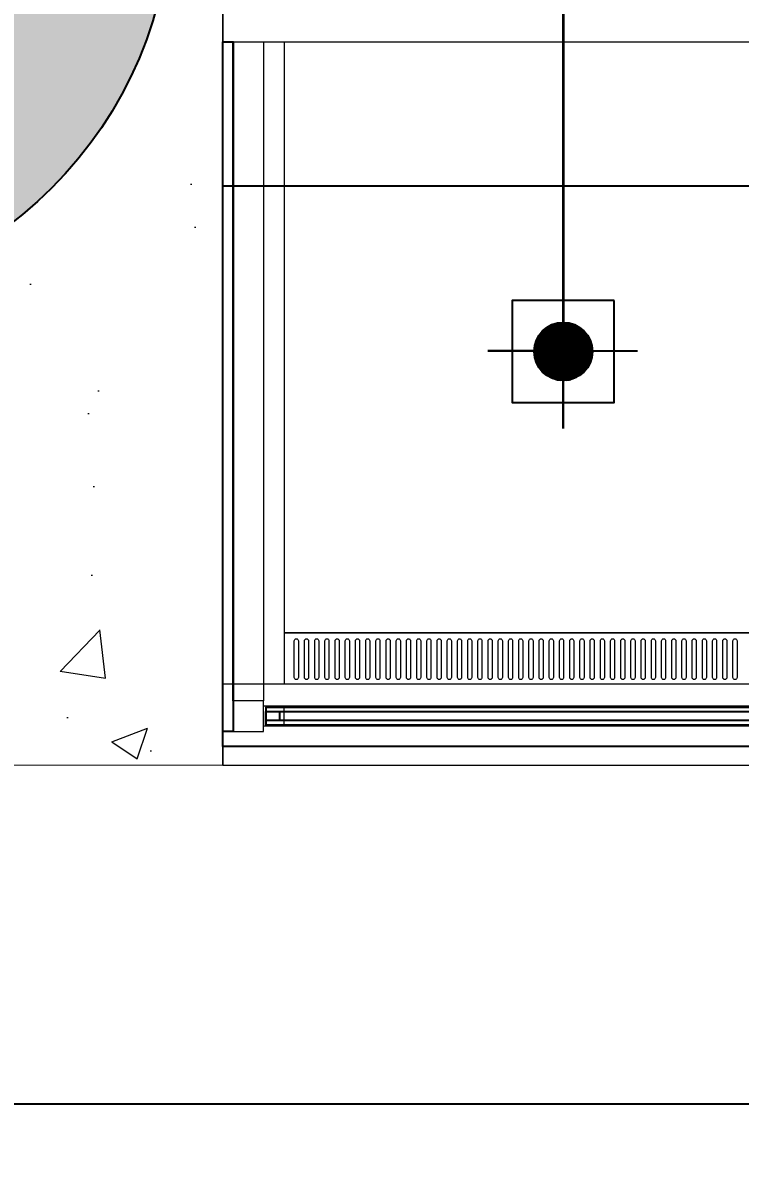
# Model space of a CAD drawing. Header units: centimetres. Extents: x -72470 to -43129, y -18750 to -16337.
# Drawn here: x -55102.7 to -55032.4, y -17343.7 to -17231.5 of the extents above; entities that cross this region are included whole.
import ezdxf

# ---------------------------------------------------------------- set-up
doc = ezdxf.new("R2010")
doc.units = ezdxf.units.CM
doc.header["$MEASUREMENT"] = 0
doc.linetypes.add('DUZ', pattern=[0])
doc.layers.get('0').update_dxf_attribs({"linetype": 'DUZ', "lineweight": 0})
doc.layers.get('Defpoints').update_dxf_attribs({"lineweight": 0})
for name, color, linetype in [('-DWG_ANA', 7, 'Continuous'), ('11-021_500-BLOK B-str_zemin_kat$0$2DKOLON', 4, 'Continuous'), ('11-021_500-BLOK B-str_zemin_kat$0$2DTARAMA1', 253, 'Continuous'), ('CAM', 4, 'Continuous')]:
    doc.layers.add(name, color=color, linetype=linetype)
for name, color, linetype, lineweight in [('ELK', 1, 'Continuous', 35), ('M-OLCU-IC', 155, 'Continuous', 0), ('TEFRIS', 30, 'Continuous', 9)]:
    doc.layers.add(name, color=color, linetype=linetype, lineweight=lineweight)
doc.styles.add('ARIAL', font='arial.ttf', dxfattribs={"width": 0.6})
doc.dimstyles.new('E_100', dxfattribs={"dimtxt": 10, "dimasz": 10, "dimexe": 5, "dimexo": 30, "dimgap": 3, "dimtad": 1, "dimtoh": 1, "dimdec": 0, "dimzin": 12, "dimdsep": 46, "dimtxsty": 'ARIAL', "dimblk": 'OBLIQUE', "dimcen": 5, "dimdle": 1, "dimclrt": 256, "dimadec": 0, "dimazin": 3, "dimtfac": 1, "dimtdec": 0, "dimtofl": 0, "dimtmove": 2, "dimatfit": 3, "dimldrblk": 'OBLIQUE', "dimfxl": 5, "dimtolj": 1, "dimtzin": 0, "dimarcsym": 0})

# ---------------------------------------------------------------- blocks, each defined once
blk = doc.blocks.new('_OBLIQUE')
at = {"layer": 'M-OLCU-IC', "linetype": 'ByBlock'}
for p, q in [((-0.5, -0.5), (0.5, 0.5)), ((0, 0), (0, 0))]:
    blk.add_line(p, q, dxfattribs=at)
blk = doc.blocks.new('*D90')
at = {"color": 0, "linetype": 'Continuous', "lineweight": -2, "transparency": 16777216}
for p, q in [((-55371.23390606668, -17334.34602291379), (-55371.23390606668, -17342.56599142592)), ((-53448.18576918088, -17334.34602291568), (-53448.18576918088, -17342.56599142592)), ((-55372.23390606668, -17337.56599142592), (-53447.18576918088, -17337.56599142592))]:
    blk.add_line(p, q, dxfattribs=at)
at = {"layer": 'Defpoints', "color": 0, "linetype": 'Continuous', "transparency": 16777216}
for p in [(-55371.23390606668, -17304.34602291379), (-53448.18576918088, -17304.34602291568), (-53448.18576918088, -17337.56599142592)]:
    blk.add_point(p, dxfattribs=at)
at = {"color": 0, "linetype": 'Continuous', "lineweight": -2, "transparency": 16777216, "xscale": 10, "yscale": 10, "zscale": 10, "rotation": 180}
blk.add_blockref('_OBLIQUE', (-55371.23390606668, -17337.56599142592), dxfattribs=at)
at = {"color": 0, "linetype": 'Continuous', "lineweight": -2, "transparency": 16777216, "xscale": 10, "yscale": 10, "zscale": 10}
blk.add_blockref('_OBLIQUE', (-53448.18576918088, -17337.56599142592), dxfattribs=at)
at = {"linetype": 'Continuous', "transparency": 16777216, "insert": (-54409.70983762378, -17329.4568509075), "char_height": 10, "attachment_point": 5, "style": 'ARIAL'}
blk.add_mtext('\\A1;1923', dxfattribs=at)
blk = doc.blocks.new('A$C611F6802')
at = {"layer": '-DWG_ANA'}
h = blk.add_hatch(dxfattribs=at)
h.set_pattern_fill('ANSI31', color=1, style=0)
h.set_pattern_definition([(45, (-55670.14020227872, -22065.11067284289), (-0.08838834764831843, 0.08838834764831845), [])])
h.paths.add_polyline_path([(4.423971784401617, 7.700424825947266, 1), (10.13888412773802, 7.700424825947266, 1)])
at = {"layer": '-DWG_ANA', "color": 1}
for p, q in [((7.28142795606982, 7.700424825947266), (7.28142795606982, 15.25836134111159)), ((7.28142795606982, 15.25836134111159), (7.28142795606982, 0)), ((7.28142795606982, 7.629180670555797), (0, 7.629180670555797)), ((7.28142795606982, 7.629180670555797), (14.67722620816494, 7.629180670555797)), ((14.67722620816494, 7.629180670555797), (7.28142795606982, 7.629180670555797))]:
    blk.add_line(p, q, dxfattribs=at)
blk.add_lwpolyline([(2.28142795606982, 2.700424825947266), (12.28142795606982, 2.700424825947266), (12.28142795606982, 12.70042482594727), (2.28142795606982, 12.70042482594727)], close=True, dxfattribs=at)
blk.add_circle((7.28142795606982, 7.700424825947266), 2.857456171668203, dxfattribs=at)

msp = doc.modelspace()

# ---------------------------------------------------------------- hatches: boundary and pattern name
h = msp.add_hatch()
h.set_pattern_fill('AR-CONC', color=256, scale=5)
h.set_pattern_definition([(49.99999999999999, (7654.626546806365, -12), (35.86300913003767, -3.137606749129755), [3.75, -41.25]), (355, (7654.626546806365, -12), (-6.937566680650001, 37.60960668500059), [3, -33]), (100.45144446, (7657.615130856365, -12.2614672), (28.9254423363556, 34.47199954843147), [3.187009599999998, -35.05710559999998]), (46.18420000000001, (7654.626546806365, -2), (53.36206653357862, -8.275964039653827), [5.625, -61.875]), (96.63563549, (7659.073384056364, -2.68966535), (46.73309728371142, 48.70593003872752), [4.7805171, -52.58568799999999]), (351.1841639899999, (7654.626546806365, -2), (46.73309725273866, 48.70593001349951), [4.5, -49.50000005]), (21, (7659.626546806365, -4.5), (29.84535260592308, -20.13094453326694), [3.75, -41.25]), (326.0000000000001, (7659.626546806365, -4.5), (12.16576659607909, 36.25750225234265), [3, -33]), (71.45144474, (7662.113659506364, -6.1775787), (42.01111883649855, 16.12655764031769), [3.1870095, -35.0571056]), (37.50000000000001, (7654.626546806365, -12), (0.6079927658645334, 16.64469269156557), [0, -32.59999999999999, 0, -33.5, 0, -33.125]), (7.499999999999999, (7654.626546806365, -12), (13.15347687210743, 19.72058559411801), [0, -19.1, 0, -31.85, 0, -12.625]), (327.5, (7643.476546806365, -12), (26.69112180862045, -1.127743586718988), [0, -12.5, 0, -39, 0, -51.75]), (317.5, (7638.476546806365, -12), (29.15930846711931, 5.005249116615886), [0, -16.25, 0, -25.9, 0, -36.75])])
edge = h.paths.add_edge_path(flags=17)
edge.add_spline(control_points=[(-55345.97122456168, -17224.93781082943), (-55344.78709328286, -17224.76911803876), (-55320.69917457459, -17221.53683973845), (-55292.15312185504, -17221.80891537102), (-55271.23217022858, -17217.42716224168)], knot_values=[145.1238663494258, 145.1238663494258, 145.1238663494258, 145.1238663494258, 148.1754165940361, 206.6461398008984, 206.6461398008984, 206.6461398008984, 206.6461398008984], degree=3, periodic=0)
edge.add_line((-55271.23217022858, -17217.42716224168), (-55271.23217022858, -17204.34602291379))
edge.add_line((-55271.23217022858, -17204.34602291379), (-55277.88643318612, -17204.34602291379))
edge.add_arc((-55297.46401785044, -17194.31017822033), 21.99999999999724, 207.140545782196, 332.85945421780394, ccw=False)
edge.add_line((-55317.04160251476, -17204.34602291379), (-55325.54985043666, -17204.34602291379))
edge.add_arc((-55345.12743510098, -17194.31017822033), 21.99999999999724, 207.140545782196, 332.85945421780394, ccw=False)
edge.add_line((-55364.7050197653, -17204.34602291379), (-55371.23390606667, -17204.34602291379))
edge.add_line((-55371.23390606667, -17204.34602291379), (-55371.23390606667, -17224.93781082944))
edge.add_line((-55371.23390606667, -17224.93781082944), (-55345.9712245617, -17224.93781082944))
edge = h.paths.add_edge_path(flags=16)
edge.add_spline(control_points=[(-55271.23217022858, -17217.42716224168), (-55292.15312185504, -17221.80891537102), (-55320.69917457459, -17221.53683973845), (-55344.78709328286, -17224.76911803876), (-55345.97122456168, -17224.93781082943)], knot_values=[145.1238663494258, 145.1238663494258, 145.1238663494258, 145.1238663494258, 203.5945895562882, 206.6461398008984, 206.6461398008984, 206.6461398008984, 206.6461398008984], degree=3, periodic=0)
edge.add_line((-55345.9712245617, -17224.93781082944), (-55271.23217022858, -17224.93781082944))
edge.add_line((-55271.23217022858, -17224.93781082944), (-55271.23217022858, -17217.42716224168))
edge = h.paths.add_edge_path()
edge.add_spline(control_points=[(-55243.73908489585, -17204.34602291372), (-55249.7639979133, -17211.07082708653), (-55259.52608499799, -17214.97540113121), (-55271.23217022858, -17217.42716224168)], knot_values=[112.4072250811205, 112.4072250811205, 112.4072250811205, 112.4072250811205, 145.1238663494258, 145.1238663494258, 145.1238663494258, 145.1238663494258], degree=3, periodic=0)
edge.add_line((-55271.23217022858, -17217.42716224168), (-55271.23217022858, -17224.93781082944))
edge.add_line((-55271.23217022858, -17224.93781082944), (-55345.9712245617, -17224.93781082944))
edge.add_spline(control_points=[(-55345.97122456168, -17224.93781082943), (-55354.95873390898, -17226.21818240657), (-55363.33287915633, -17227.98069402044), (-55371.23390606666, -17230.11510430332)], knot_values=[206.6461398008984, 206.6461398008984, 206.6461398008984, 206.6461398008984, 229.8072848849088, 229.8072848849088, 229.8072848849088, 229.8072848849088], degree=3, periodic=0)
edge.add_line((-55371.23390606667, -17230.11510430332), (-55371.23390606667, -17304.34602291379))
edge.add_line((-55371.23390606667, -17304.34602291379), (-55083.11687720778, -17304.36617192873))
edge.add_line((-55083.11687720778, -17304.36617192873), (-55083.11687720778, -17204.36617192873))
edge.add_line((-55083.11687720778, -17204.36617192873), (-55090.93047872501, -17204.36292320136))
edge.add_arc((-55130.10540130069, -17219.22770522283), 41.90031388135831, -16.21921756997392, 20.779067573055272, ccw=False)
edge.add_arc((-55128.18576900393, -17219.45817461847), 39.99394929273181, 196.6703255361228, 343.3296744638772, ccw=False)
edge.add_arc((-55127.96940223585, -17219.44742805441), 40.20433856620848, 157.9375905672828, 196.5965430335922, ccw=False)
edge.add_line((-55165.22978873848, -17204.34602291379), (-55243.73908489592, -17204.34602291379))
edge = h.paths.add_edge_path(flags=17)
edge.add_spline(control_points=[(-55271.23217022858, -17217.42716224168), (-55259.52608499799, -17214.97540113121), (-55249.7639979133, -17211.07082708653), (-55243.73908489585, -17204.34602291372)], knot_values=[112.4072250811205, 112.4072250811205, 112.4072250811205, 112.4072250811205, 145.1238663494258, 145.1238663494258, 145.1238663494258, 145.1238663494258], degree=3, periodic=0)
edge.add_line((-55243.73908489592, -17204.34602291379), (-55271.23217022858, -17204.34602291379))
edge.add_line((-55271.23217022858, -17204.34602291379), (-55271.23217022858, -17217.42716224168))
edge = h.paths.add_edge_path(flags=17)
edge.add_spline(control_points=[(-55371.23390606666, -17230.11510430332), (-55363.33287915633, -17227.98069402044), (-55354.95873390898, -17226.21818240657), (-55345.97122456168, -17224.93781082943)], knot_values=[206.6461398008984, 206.6461398008984, 206.6461398008984, 206.6461398008984, 229.8072848849088, 229.8072848849088, 229.8072848849088, 229.8072848849088], degree=3, periodic=0)
edge.add_line((-55345.9712245617, -17224.93781082944), (-55371.23390606667, -17224.93781082944))
edge.add_line((-55371.23390606667, -17224.93781082944), (-55371.23390606667, -17230.11510430332))
h = msp.add_hatch()
h.set_pattern_fill('AR-CONC', color=256, scale=5)
h.set_pattern_definition([(49.99999999999999, (7173.62819381911, -52.02101693398254), (35.86300913003767, -3.137606749129755), [3.75, -41.25]), (355, (7173.62819381911, -52.02101693398254), (-6.937566680650001, 37.60960668500059), [3, -33]), (100.45144446, (7176.61677786911, -52.28248413398251), (28.9254423363556, 34.47199954843147), [3.187009599999994, -35.05710559999991]), (46.18420000000001, (7173.62819381911, -42.02101693398254), (53.36206653357862, -8.275964039653827), [5.625, -61.875]), (96.63563549, (7178.075031069109, -42.71068228398258), (46.73309728371142, 48.70593003872752), [4.7805171, -52.58568799999999]), (351.1841639899999, (7173.62819381911, -42.02101693398254), (46.73309725273866, 48.70593001349951), [4.5, -49.50000005]), (21, (7178.62819381911, -44.52101693398254), (29.84535260592308, -20.13094453326694), [3.75, -41.25]), (326.0000000000001, (7178.62819381911, -44.52101693398254), (12.16576659607909, 36.25750225234265), [3, -33]), (71.45144474, (7181.115306519109, -46.19859563398245), (42.01111883649855, 16.12655764031769), [3.1870095, -35.0571056]), (37.50000000000001, (7173.62819381911, -52.02101693398254), (0.6079927658645334, 16.64469269156557), [0, -32.59999999999999, 0, -33.5, 0, -33.125]), (7.499999999999999, (7173.62819381911, -52.02101693398254), (13.15347687210743, 19.72058559411801), [0, -19.1, 0, -31.85, 0, -12.625]), (327.5, (7162.47819381911, -52.02101693398254), (26.69112180862045, -1.127743586718988), [0, -12.5, 0, -39, 0, -51.75]), (317.5, (7157.47819381911, -52.02101693398254), (29.15930846711931, 5.005249116615886), [0, -16.25, 0, -25.9, 0, -36.75])])
h.paths.add_polyline_path([(-54833.11687720778, -17204.36617192873), (-54960.61687720778, -17204.36617192873), (-55083.11687720778, -17204.36617192873), (-55083.11687720778, -17233.36617192873), (-54833.11687720778, -17233.36617192873)])
at = {"layer": '11-021_500-BLOK B-str_zemin_kat$0$2DTARAMA1'}
h = msp.add_hatch(dxfattribs=at)
h.set_pattern_fill('ANSI33', color=256, scale=100)
h.set_pattern_definition([(45, (-413509.5235000515, -192690.2066484655), (-17.67766952966369, 17.67766952966369), []), (45, (-413491.8458305515, -192690.2066484655), (-17.67766952966369, 17.67766952966369), [12.5, -6.25])])
edge = h.paths.add_edge_path()
edge.add_arc((-53448.18576900393, -17219.43709981061), 40, 0, 360)
edge = h.paths.add_edge_path()
edge.add_arc((-54288.18576900393, -17219.43709981061), 40, 0, 360)
edge = h.paths.add_edge_path()
edge.add_arc((-55128.18576900393, -17219.43709981061), 40, 0, 360)
edge = h.paths.add_edge_path()
edge.add_arc((-55968.18576900393, -17219.43709981061), 40, 0, 360)
h.paths.add_polyline_path([(-54835.71432833868, -17053.77368003472), (-54661.95784812042, -17053.77368003472), (-54661.95784812042, -17007.82211113978), (-54835.71432833868, -17007.82211113978)], flags=9)
h.paths.add_polyline_path([(-53982.50537089037, -17053.79925984381), (-53808.73865874844, -17053.79925984381), (-53808.73865874844, -17007.81699517807), (-53982.50537089037, -17007.81699517807)], flags=9)
h.paths.add_polyline_path([(-55675.71944430051, -17053.79925984381), (-55520.59938973019, -17053.79925984381), (-55520.59938973019, -17007.81699517807), (-55675.71944430051, -17007.81699517807)], flags=9)
edge = h.paths.add_edge_path()
edge.add_arc((-56808.18576900393, -17219.43709981061), 40, 0, 360)
edge = h.paths.add_edge_path()
edge.add_arc((-55128.18576900393, -18059.43709981061), 40, 0, 360)
edge = h.paths.add_edge_path()
edge.add_arc((-54288.18576900393, -18059.43709981061), 40, 0, 360)
edge = h.paths.add_edge_path()
edge.add_arc((-53448.18576900393, -18059.43709981061), 40, 0, 360)

# ---------------------------------------------------------------- linework, layer by layer
for p, q in [((-55083.11687720778, -17233.36617192873), (-54955.61687720778, -17233.36617192873)), ((-55082.11687720778, -17233.36617192873), (-55082.11687720778, -17301.01617192873)), ((-55077.11687720778, -17233.36617192873), (-55077.11687720778, -17296.36617192873)), ((-55077.11687720778, -17291.36617192873), (-54961.61687720778, -17291.36617192873)), ((-54833.11687720778, -17291.36617192873), (-55077.11687720778, -17291.36617192873)), ((-55083.11687720778, -17296.36617192873), (-54955.61687720778, -17296.36617192873))]:
    msp.add_line(p, q)
at = {"color": 7, "lineweight": 0}
msp.add_line((-55083.11687720778, -17233.36617192873), (-54955.61687720778, -17233.36617192873), dxfattribs=at)
for points in [[(-55079.11687720778, -17298.01617192873), (-55082.1342948885, -17298.01617192873), (-55082.1342948885, -17233.36617192873), (-55079.11687720778, -17233.36617192873)], [(-55077.11687720778, -17298.51617192873), (-54961.61687720778, -17298.51617192873), (-54961.61687720778, -17300.51617192873), (-55077.11687720778, -17300.51617192873)]]:
    msp.add_lwpolyline(points, close=True)
for points in [[(-55076.11687720778, -17295.73638267815), (-55076.11687720778, -17292.13638267816, -0.414213562373095), (-55075.91687720778, -17291.93638267816), (-55075.91687720778, -17291.93638267816, -0.414213562373095), (-55075.71687720779, -17292.13638267816), (-55075.71687720779, -17295.73638267815, -0.414213562373095), (-55075.91687720778, -17295.93638267816), (-55075.91687720778, -17295.93638267816, -0.414213562373095)], [(-55075.11687720778, -17295.73638267815), (-55075.11687720778, -17292.13638267816, -0.414213562373095), (-55074.91687720778, -17291.93638267816), (-55074.91687720778, -17291.93638267816, -0.414213562373095), (-55074.71687720779, -17292.13638267816), (-55074.71687720779, -17295.73638267815, -0.414213562373095), (-55074.91687720778, -17295.93638267816), (-55074.91687720778, -17295.93638267816, -0.414213562373095)], [(-55074.11687720778, -17295.73638267815), (-55074.11687720778, -17292.13638267816, -0.414213562373095), (-55073.91687720778, -17291.93638267816), (-55073.91687720778, -17291.93638267816, -0.414213562373095), (-55073.71687720779, -17292.13638267816), (-55073.71687720779, -17295.73638267815, -0.414213562373095), (-55073.91687720778, -17295.93638267816), (-55073.91687720778, -17295.93638267816, -0.414213562373095)], [(-55073.11687720778, -17295.73638267815), (-55073.11687720778, -17292.13638267816, -0.414213562373095), (-55072.91687720778, -17291.93638267816), (-55072.91687720778, -17291.93638267816, -0.414213562373095), (-55072.71687720779, -17292.13638267816), (-55072.71687720779, -17295.73638267815, -0.414213562373095), (-55072.91687720778, -17295.93638267816), (-55072.91687720778, -17295.93638267816, -0.414213562373095)], [(-55072.11687720778, -17295.73638267815), (-55072.11687720778, -17292.13638267816, -0.414213562373095), (-55071.91687720778, -17291.93638267816), (-55071.91687720778, -17291.93638267816, -0.414213562373095), (-55071.71687720779, -17292.13638267816), (-55071.71687720779, -17295.73638267815, -0.414213562373095), (-55071.91687720778, -17295.93638267816), (-55071.91687720778, -17295.93638267816, -0.414213562373095)], [(-55071.11687720778, -17295.73638267815), (-55071.11687720778, -17292.13638267816, -0.414213562373095), (-55070.91687720778, -17291.93638267816), (-55070.91687720778, -17291.93638267816, -0.414213562373095), (-55070.71687720779, -17292.13638267816), (-55070.71687720779, -17295.73638267815, -0.414213562373095), (-55070.91687720778, -17295.93638267816), (-55070.91687720778, -17295.93638267816, -0.414213562373095)], [(-55070.11687720778, -17295.73638267815), (-55070.11687720778, -17292.13638267816, -0.414213562373095), (-55069.91687720778, -17291.93638267816), (-55069.91687720778, -17291.93638267816, -0.414213562373095), (-55069.71687720779, -17292.13638267816), (-55069.71687720779, -17295.73638267815, -0.414213562373095), (-55069.91687720778, -17295.93638267816), (-55069.91687720778, -17295.93638267816, -0.414213562373095)], [(-55069.11687720778, -17295.73638267815), (-55069.11687720778, -17292.13638267816, -0.414213562373095), (-55068.91687720778, -17291.93638267816), (-55068.91687720778, -17291.93638267816, -0.414213562373095), (-55068.71687720779, -17292.13638267816), (-55068.71687720779, -17295.73638267815, -0.414213562373095), (-55068.91687720778, -17295.93638267816), (-55068.91687720778, -17295.93638267816, -0.414213562373095)], [(-55068.11687720778, -17295.73638267815), (-55068.11687720778, -17292.13638267816, -0.414213562373095), (-55067.91687720778, -17291.93638267816), (-55067.91687720778, -17291.93638267816, -0.414213562373095), (-55067.71687720779, -17292.13638267816), (-55067.71687720779, -17295.73638267815, -0.414213562373095), (-55067.91687720778, -17295.93638267816), (-55067.91687720778, -17295.93638267816, -0.414213562373095)], [(-55067.11687720778, -17295.73638267815), (-55067.11687720778, -17292.13638267816, -0.414213562373095), (-55066.91687720778, -17291.93638267816), (-55066.91687720778, -17291.93638267816, -0.414213562373095), (-55066.71687720779, -17292.13638267816), (-55066.71687720779, -17295.73638267815, -0.414213562373095), (-55066.91687720778, -17295.93638267816), (-55066.91687720778, -17295.93638267816, -0.414213562373095)], [(-55066.11687720778, -17295.73638267815), (-55066.11687720778, -17292.13638267816, -0.414213562373095), (-55065.91687720778, -17291.93638267816), (-55065.91687720778, -17291.93638267816, -0.414213562373095), (-55065.71687720779, -17292.13638267816), (-55065.71687720779, -17295.73638267815, -0.414213562373095), (-55065.91687720778, -17295.93638267816), (-55065.91687720778, -17295.93638267816, -0.414213562373095)], [(-55065.11687720778, -17295.73638267815), (-55065.11687720778, -17292.13638267816, -0.414213562373095), (-55064.91687720778, -17291.93638267816), (-55064.91687720778, -17291.93638267816, -0.414213562373095), (-55064.71687720779, -17292.13638267816), (-55064.71687720779, -17295.73638267815, -0.414213562373095), (-55064.91687720778, -17295.93638267816), (-55064.91687720778, -17295.93638267816, -0.414213562373095)], [(-55064.11687720778, -17295.73638267815), (-55064.11687720778, -17292.13638267816, -0.414213562373095), (-55063.91687720778, -17291.93638267816), (-55063.91687720778, -17291.93638267816, -0.414213562373095), (-55063.71687720779, -17292.13638267816), (-55063.71687720779, -17295.73638267815, -0.414213562373095), (-55063.91687720778, -17295.93638267816), (-55063.91687720778, -17295.93638267816, -0.414213562373095)], [(-55063.11687720778, -17295.73638267815), (-55063.11687720778, -17292.13638267816, -0.414213562373095), (-55062.91687720778, -17291.93638267816), (-55062.91687720778, -17291.93638267816, -0.414213562373095), (-55062.71687720779, -17292.13638267816), (-55062.71687720779, -17295.73638267815, -0.414213562373095), (-55062.91687720778, -17295.93638267816), (-55062.91687720778, -17295.93638267816, -0.414213562373095)], [(-55062.11687720778, -17295.73638267815), (-55062.11687720778, -17292.13638267816, -0.414213562373095), (-55061.91687720778, -17291.93638267816), (-55061.91687720778, -17291.93638267816, -0.414213562373095), (-55061.71687720779, -17292.13638267816), (-55061.71687720779, -17295.73638267815, -0.414213562373095), (-55061.91687720778, -17295.93638267816), (-55061.91687720778, -17295.93638267816, -0.414213562373095)], [(-55061.11687720778, -17295.73638267815), (-55061.11687720778, -17292.13638267816, -0.414213562373095), (-55060.91687720778, -17291.93638267816), (-55060.91687720778, -17291.93638267816, -0.414213562373095), (-55060.71687720779, -17292.13638267816), (-55060.71687720779, -17295.73638267815, -0.414213562373095), (-55060.91687720778, -17295.93638267816), (-55060.91687720778, -17295.93638267816, -0.414213562373095)], [(-55060.11687720778, -17295.73638267815), (-55060.11687720778, -17292.13638267816, -0.414213562373095), (-55059.91687720778, -17291.93638267816), (-55059.91687720778, -17291.93638267816, -0.414213562373095), (-55059.71687720779, -17292.13638267816), (-55059.71687720779, -17295.73638267815, -0.414213562373095), (-55059.91687720778, -17295.93638267816), (-55059.91687720778, -17295.93638267816, -0.414213562373095)], [(-55059.11687720778, -17295.73638267815), (-55059.11687720778, -17292.13638267816, -0.414213562373095), (-55058.91687720778, -17291.93638267816), (-55058.91687720778, -17291.93638267816, -0.414213562373095), (-55058.71687720779, -17292.13638267816), (-55058.71687720779, -17295.73638267815, -0.414213562373095), (-55058.91687720778, -17295.93638267816), (-55058.91687720778, -17295.93638267816, -0.414213562373095)], [(-55058.11687720778, -17295.73638267815), (-55058.11687720778, -17292.13638267816, -0.414213562373095), (-55057.91687720778, -17291.93638267816), (-55057.91687720778, -17291.93638267816, -0.414213562373095), (-55057.71687720779, -17292.13638267816), (-55057.71687720779, -17295.73638267815, -0.414213562373095), (-55057.91687720778, -17295.93638267816), (-55057.91687720778, -17295.93638267816, -0.414213562373095)], [(-55057.11687720778, -17295.73638267815), (-55057.11687720778, -17292.13638267816, -0.414213562373095), (-55056.91687720778, -17291.93638267816), (-55056.91687720778, -17291.93638267816, -0.414213562373095), (-55056.71687720779, -17292.13638267816), (-55056.71687720779, -17295.73638267815, -0.414213562373095), (-55056.91687720778, -17295.93638267816), (-55056.91687720778, -17295.93638267816, -0.414213562373095)], [(-55056.11687720778, -17295.73638267815), (-55056.11687720778, -17292.13638267816, -0.414213562373095), (-55055.91687720778, -17291.93638267816), (-55055.91687720778, -17291.93638267816, -0.414213562373095), (-55055.71687720779, -17292.13638267816), (-55055.71687720779, -17295.73638267815, -0.414213562373095), (-55055.91687720778, -17295.93638267816), (-55055.91687720778, -17295.93638267816, -0.414213562373095)], [(-55055.11687720778, -17295.73638267815), (-55055.11687720778, -17292.13638267816, -0.414213562373095), (-55054.91687720778, -17291.93638267816), (-55054.91687720778, -17291.93638267816, -0.414213562373095), (-55054.71687720779, -17292.13638267816), (-55054.71687720779, -17295.73638267815, -0.414213562373095), (-55054.91687720778, -17295.93638267816), (-55054.91687720778, -17295.93638267816, -0.414213562373095)], [(-55054.11687720778, -17295.73638267815), (-55054.11687720778, -17292.13638267816, -0.414213562373095), (-55053.91687720778, -17291.93638267816), (-55053.91687720778, -17291.93638267816, -0.414213562373095), (-55053.71687720779, -17292.13638267816), (-55053.71687720779, -17295.73638267815, -0.414213562373095), (-55053.91687720778, -17295.93638267816), (-55053.91687720778, -17295.93638267816, -0.414213562373095)], [(-55053.11687720778, -17295.73638267815), (-55053.11687720778, -17292.13638267816, -0.414213562373095), (-55052.91687720778, -17291.93638267816), (-55052.91687720778, -17291.93638267816, -0.414213562373095), (-55052.71687720779, -17292.13638267816), (-55052.71687720779, -17295.73638267815, -0.414213562373095), (-55052.91687720778, -17295.93638267816), (-55052.91687720778, -17295.93638267816, -0.414213562373095)], [(-55052.11687720778, -17295.73638267815), (-55052.11687720778, -17292.13638267816, -0.414213562373095), (-55051.91687720778, -17291.93638267816), (-55051.91687720778, -17291.93638267816, -0.414213562373095), (-55051.71687720779, -17292.13638267816), (-55051.71687720779, -17295.73638267815, -0.414213562373095), (-55051.91687720778, -17295.93638267816), (-55051.91687720778, -17295.93638267816, -0.414213562373095)], [(-55051.11687720778, -17295.73638267815), (-55051.11687720778, -17292.13638267816, -0.414213562373095), (-55050.91687720778, -17291.93638267816), (-55050.91687720778, -17291.93638267816, -0.414213562373095), (-55050.71687720779, -17292.13638267816), (-55050.71687720779, -17295.73638267815, -0.414213562373095), (-55050.91687720778, -17295.93638267816), (-55050.91687720778, -17295.93638267816, -0.414213562373095)], [(-55050.11687720778, -17295.73638267815), (-55050.11687720778, -17292.13638267816, -0.414213562373095), (-55049.91687720778, -17291.93638267816), (-55049.91687720778, -17291.93638267816, -0.414213562373095), (-55049.71687720779, -17292.13638267816), (-55049.71687720779, -17295.73638267815, -0.414213562373095), (-55049.91687720778, -17295.93638267816), (-55049.91687720778, -17295.93638267816, -0.414213562373095)], [(-55049.11687720778, -17295.73638267815), (-55049.11687720778, -17292.13638267816, -0.414213562373095), (-55048.91687720778, -17291.93638267816), (-55048.91687720778, -17291.93638267816, -0.414213562373095), (-55048.71687720779, -17292.13638267816), (-55048.71687720779, -17295.73638267815, -0.414213562373095), (-55048.91687720778, -17295.93638267816), (-55048.91687720778, -17295.93638267816, -0.414213562373095)], [(-55048.11687720778, -17295.73638267815), (-55048.11687720778, -17292.13638267816, -0.414213562373095), (-55047.91687720778, -17291.93638267816), (-55047.91687720778, -17291.93638267816, -0.414213562373095), (-55047.71687720779, -17292.13638267816), (-55047.71687720779, -17295.73638267815, -0.414213562373095), (-55047.91687720778, -17295.93638267816), (-55047.91687720778, -17295.93638267816, -0.414213562373095)], [(-55047.11687720778, -17295.73638267815), (-55047.11687720778, -17292.13638267816, -0.414213562373095), (-55046.91687720778, -17291.93638267816), (-55046.91687720778, -17291.93638267816, -0.414213562373095), (-55046.71687720779, -17292.13638267816), (-55046.71687720779, -17295.73638267815, -0.414213562373095), (-55046.91687720778, -17295.93638267816), (-55046.91687720778, -17295.93638267816, -0.414213562373095)], [(-55046.11687720778, -17295.73638267815), (-55046.11687720778, -17292.13638267816, -0.414213562373095), (-55045.91687720778, -17291.93638267816), (-55045.91687720778, -17291.93638267816, -0.414213562373095), (-55045.71687720779, -17292.13638267816), (-55045.71687720779, -17295.73638267815, -0.414213562373095), (-55045.91687720778, -17295.93638267816), (-55045.91687720778, -17295.93638267816, -0.414213562373095)], [(-55045.11687720778, -17295.73638267815), (-55045.11687720778, -17292.13638267816, -0.414213562373095), (-55044.91687720778, -17291.93638267816), (-55044.91687720778, -17291.93638267816, -0.414213562373095), (-55044.71687720779, -17292.13638267816), (-55044.71687720779, -17295.73638267815, -0.414213562373095), (-55044.91687720778, -17295.93638267816), (-55044.91687720778, -17295.93638267816, -0.414213562373095)], [(-55044.11687720778, -17295.73638267815), (-55044.11687720778, -17292.13638267816, -0.414213562373095), (-55043.91687720778, -17291.93638267816), (-55043.91687720778, -17291.93638267816, -0.414213562373095), (-55043.71687720779, -17292.13638267816), (-55043.71687720779, -17295.73638267815, -0.414213562373095), (-55043.91687720778, -17295.93638267816), (-55043.91687720778, -17295.93638267816, -0.414213562373095)], [(-55043.11687720778, -17295.73638267815), (-55043.11687720778, -17292.13638267816, -0.414213562373095), (-55042.91687720778, -17291.93638267816), (-55042.91687720778, -17291.93638267816, -0.414213562373095), (-55042.71687720779, -17292.13638267816), (-55042.71687720779, -17295.73638267815, -0.414213562373095), (-55042.91687720778, -17295.93638267816), (-55042.91687720778, -17295.93638267816, -0.414213562373095)], [(-55042.11687720778, -17295.73638267815), (-55042.11687720778, -17292.13638267816, -0.414213562373095), (-55041.91687720778, -17291.93638267816), (-55041.91687720778, -17291.93638267816, -0.414213562373095), (-55041.71687720779, -17292.13638267816), (-55041.71687720779, -17295.73638267815, -0.414213562373095), (-55041.91687720778, -17295.93638267816), (-55041.91687720778, -17295.93638267816, -0.414213562373095)], [(-55041.11687720778, -17295.73638267815), (-55041.11687720778, -17292.13638267816, -0.414213562373095), (-55040.91687720778, -17291.93638267816), (-55040.91687720778, -17291.93638267816, -0.414213562373095), (-55040.71687720779, -17292.13638267816), (-55040.71687720779, -17295.73638267815, -0.414213562373095), (-55040.91687720778, -17295.93638267816), (-55040.91687720778, -17295.93638267816, -0.414213562373095)], [(-55040.11687720778, -17295.73638267815), (-55040.11687720778, -17292.13638267816, -0.414213562373095), (-55039.91687720778, -17291.93638267816), (-55039.91687720778, -17291.93638267816, -0.414213562373095), (-55039.71687720779, -17292.13638267816), (-55039.71687720779, -17295.73638267815, -0.414213562373095), (-55039.91687720778, -17295.93638267816), (-55039.91687720778, -17295.93638267816, -0.414213562373095)], [(-55039.11687720778, -17295.73638267815), (-55039.11687720778, -17292.13638267816, -0.414213562373095), (-55038.91687720778, -17291.93638267816), (-55038.91687720778, -17291.93638267816, -0.414213562373095), (-55038.71687720779, -17292.13638267816), (-55038.71687720779, -17295.73638267815, -0.414213562373095), (-55038.91687720778, -17295.93638267816), (-55038.91687720778, -17295.93638267816, -0.414213562373095)], [(-55039.11687720778, -17295.73638267815), (-55039.11687720778, -17292.13638267816, -0.414213562373095), (-55038.91687720778, -17291.93638267816), (-55038.91687720778, -17291.93638267816, -0.414213562373095), (-55038.71687720779, -17292.13638267816), (-55038.71687720779, -17295.73638267815, -0.414213562373095), (-55038.91687720778, -17295.93638267816), (-55038.91687720778, -17295.93638267816, -0.414213562373095)], [(-55038.11687720778, -17295.73638267815), (-55038.11687720778, -17292.13638267816, -0.414213562373095), (-55037.91687720778, -17291.93638267816), (-55037.91687720778, -17291.93638267816, -0.414213562373095), (-55037.71687720779, -17292.13638267816), (-55037.71687720779, -17295.73638267815, -0.414213562373095), (-55037.91687720778, -17295.93638267816), (-55037.91687720778, -17295.93638267816, -0.414213562373095)], [(-55038.11687720778, -17295.73638267815), (-55038.11687720778, -17292.13638267816, -0.414213562373095), (-55037.91687720778, -17291.93638267816), (-55037.91687720778, -17291.93638267816, -0.414213562373095), (-55037.71687720779, -17292.13638267816), (-55037.71687720779, -17295.73638267815, -0.414213562373095), (-55037.91687720778, -17295.93638267816), (-55037.91687720778, -17295.93638267816, -0.414213562373095)], [(-55037.11687720778, -17295.73638267815), (-55037.11687720778, -17292.13638267816, -0.414213562373095), (-55036.91687720778, -17291.93638267816), (-55036.91687720778, -17291.93638267816, -0.414213562373095), (-55036.71687720779, -17292.13638267816), (-55036.71687720779, -17295.73638267815, -0.414213562373095), (-55036.91687720778, -17295.93638267816), (-55036.91687720778, -17295.93638267816, -0.414213562373095)], [(-55037.11687720778, -17295.73638267815), (-55037.11687720778, -17292.13638267816, -0.414213562373095), (-55036.91687720778, -17291.93638267816), (-55036.91687720778, -17291.93638267816, -0.414213562373095), (-55036.71687720779, -17292.13638267816), (-55036.71687720779, -17295.73638267815, -0.414213562373095), (-55036.91687720778, -17295.93638267816), (-55036.91687720778, -17295.93638267816, -0.414213562373095)], [(-55036.11687720778, -17295.73638267815), (-55036.11687720778, -17292.13638267816, -0.414213562373095), (-55035.91687720778, -17291.93638267816), (-55035.91687720778, -17291.93638267816, -0.414213562373095), (-55035.71687720779, -17292.13638267816), (-55035.71687720779, -17295.73638267815, -0.414213562373095), (-55035.91687720778, -17295.93638267816), (-55035.91687720778, -17295.93638267816, -0.414213562373095)], [(-55036.11687720778, -17295.73638267815), (-55036.11687720778, -17292.13638267816, -0.414213562373095), (-55035.91687720778, -17291.93638267816), (-55035.91687720778, -17291.93638267816, -0.414213562373095), (-55035.71687720779, -17292.13638267816), (-55035.71687720779, -17295.73638267815, -0.414213562373095), (-55035.91687720778, -17295.93638267816), (-55035.91687720778, -17295.93638267816, -0.414213562373095)], [(-55035.11687720778, -17295.73638267815), (-55035.11687720778, -17292.13638267816, -0.414213562373095), (-55034.91687720778, -17291.93638267816), (-55034.91687720778, -17291.93638267816, -0.414213562373095), (-55034.71687720779, -17292.13638267816), (-55034.71687720779, -17295.73638267815, -0.414213562373095), (-55034.91687720778, -17295.93638267816), (-55034.91687720778, -17295.93638267816, -0.414213562373095)], [(-55035.11687720778, -17295.73638267815), (-55035.11687720778, -17292.13638267816, -0.414213562373095), (-55034.91687720778, -17291.93638267816), (-55034.91687720778, -17291.93638267816, -0.414213562373095), (-55034.71687720779, -17292.13638267816), (-55034.71687720779, -17295.73638267815, -0.414213562373095), (-55034.91687720778, -17295.93638267816), (-55034.91687720778, -17295.93638267816, -0.414213562373095)], [(-55034.11687720778, -17295.73638267815), (-55034.11687720778, -17292.13638267816, -0.414213562373095), (-55033.91687720778, -17291.93638267816), (-55033.91687720778, -17291.93638267816, -0.414213562373095), (-55033.71687720779, -17292.13638267816), (-55033.71687720779, -17295.73638267815, -0.414213562373095), (-55033.91687720778, -17295.93638267816), (-55033.91687720778, -17295.93638267816, -0.414213562373095)], [(-55034.11687720778, -17295.73638267815), (-55034.11687720778, -17292.13638267816, -0.414213562373095), (-55033.91687720778, -17291.93638267816), (-55033.91687720778, -17291.93638267816, -0.414213562373095), (-55033.71687720779, -17292.13638267816), (-55033.71687720779, -17295.73638267815, -0.414213562373095), (-55033.91687720778, -17295.93638267816), (-55033.91687720778, -17295.93638267816, -0.414213562373095)], [(-55033.11687720778, -17295.73638267815), (-55033.11687720778, -17292.13638267816, -0.414213562373095), (-55032.91687720778, -17291.93638267816), (-55032.91687720778, -17291.93638267816, -0.414213562373095), (-55032.71687720779, -17292.13638267816), (-55032.71687720779, -17295.73638267815, -0.414213562373095), (-55032.91687720778, -17295.93638267816), (-55032.91687720778, -17295.93638267816, -0.414213562373095)], [(-55033.11687720778, -17295.73638267815), (-55033.11687720778, -17292.13638267816, -0.414213562373095), (-55032.91687720778, -17291.93638267816), (-55032.91687720778, -17291.93638267816, -0.414213562373095), (-55032.71687720779, -17292.13638267816), (-55032.71687720779, -17295.73638267815, -0.414213562373095), (-55032.91687720778, -17295.93638267816), (-55032.91687720778, -17295.93638267816, -0.414213562373095)]]:
    msp.add_lwpolyline(points, format="xyb", close=True)
for points in [[(-55082.11687720778, -17301.01617192873), (-55079.11687720778, -17301.01617192873), (-55079.11687720778, -17298.01617192873), (-55082.11687720778, -17298.01617192873), (-55082.11687720778, -17301.01617192873)], [(-55077.11687720778, -17300.41617192873), (-55077.11687720778, -17300.51617192873), (-55079.11687720778, -17300.51617192873), (-55079.11687720778, -17298.51617192873), (-55077.11687720778, -17298.51617192873), (-55077.11687720778, -17298.61617192873)]]:
    msp.add_lwpolyline(points)
at = {"layer": '11-021_500-BLOK B-str_zemin_kat$0$2DKOLON', "linetype": 'Continuous'}
msp.add_circle((-55128.18576900393, -17219.43709981061), 40, dxfattribs=at)
at = {"layer": 'CAM'}
for points in [[(-55082.11687720778, -17301.01617192873), (-55083.11687720778, -17301.01617192873), (-55083.11687720778, -17233.36617192873), (-55082.11687720778, -17233.36617192873)], [(-55083.11687720778, -17247.51617192873), (-54958.11687720778, -17247.51617192873), (-54958.11687720778, -17302.51617192873), (-55083.11687720778, -17302.51617192873)], [(-55078.91687720778, -17299.06617192873), (-55077.58112829854, -17299.06617192873), (-55077.58112829854, -17299.96617192874), (-55078.91687720778, -17299.96617192874)]]:
    msp.add_lwpolyline(points, close=True, dxfattribs=at)
msp.add_lwpolyline([(-55078.91687720778, -17298.66617192873), (-55078.91687720778, -17300.36617192873), (-54959.81687720778, -17300.36617192873), (-54959.81687720778, -17299.96617192874), (-55078.91687720778, -17299.96617192874), (-55078.91687720778, -17300.36617192873), (-55078.91687720778, -17299.96617192874), (-55078.91687720778, -17299.06617192873), (-54959.81687720778, -17299.06617192873), (-54959.81687720778, -17298.66617192873), (-55078.91687720778, -17298.66617192873), (-55078.91687720778, -17300.36617192873)], dxfattribs=at)
at = {"layer": 'ELK', "color": 1}
msp.add_line((-55049.7532962657, -17199.08203358302), (-55049.7532962657, -17263.75613692706), dxfattribs=at)
at = {"layer": 'TEFRIS', "color": 0, "linetype": 'Continuous'}
msp.add_lwpolyline([(-55091.13490346647, -17204.36283820595), (-55083.11687720778, -17204.36617192873), (-55083.11687720778, -17304.36617192873), (-55371.23390606668, -17304.34602291379), (-55371.23390606668, -17204.34602291379), (-55165.22978873848, -17204.34602291379)], dxfattribs=at)
msp.add_lwpolyline([(-54833.11687720778, -17304.36617192873), (-55083.11687720778, -17304.36617192873), (-55083.11687720778, -17204.36617192873), (-54833.11687720778, -17204.36617192873)], close=True, dxfattribs=at)

# ---------------------------------------------------------------- block references
at = {"layer": '-DWG_ANA', "color": 0, "rotation": 180}
msp.add_blockref('A$C611F6802', (-55042.47186830963, -17256.05571210111), dxfattribs=at)

# ---------------------------------------------------------------- dimensions: what is measured, and where the dimension line sits
at = {"color": 0, "linetype": 'Continuous'}
dim = msp.add_linear_dim(base=(-53448.18576918088, -17337.56599142592), p1=(-55371.23390606668, -17304.34602291379), p2=(-53448.18576918088, -17304.34602291568), dimstyle='E_100', dxfattribs=at)
dim.commit()
dim.dimension.update_dxf_attribs({"geometry": '*D90', "text_midpoint": (-54409.70983762378, -17329.4568509075)})

doc.saveas('drawing.dxf')
